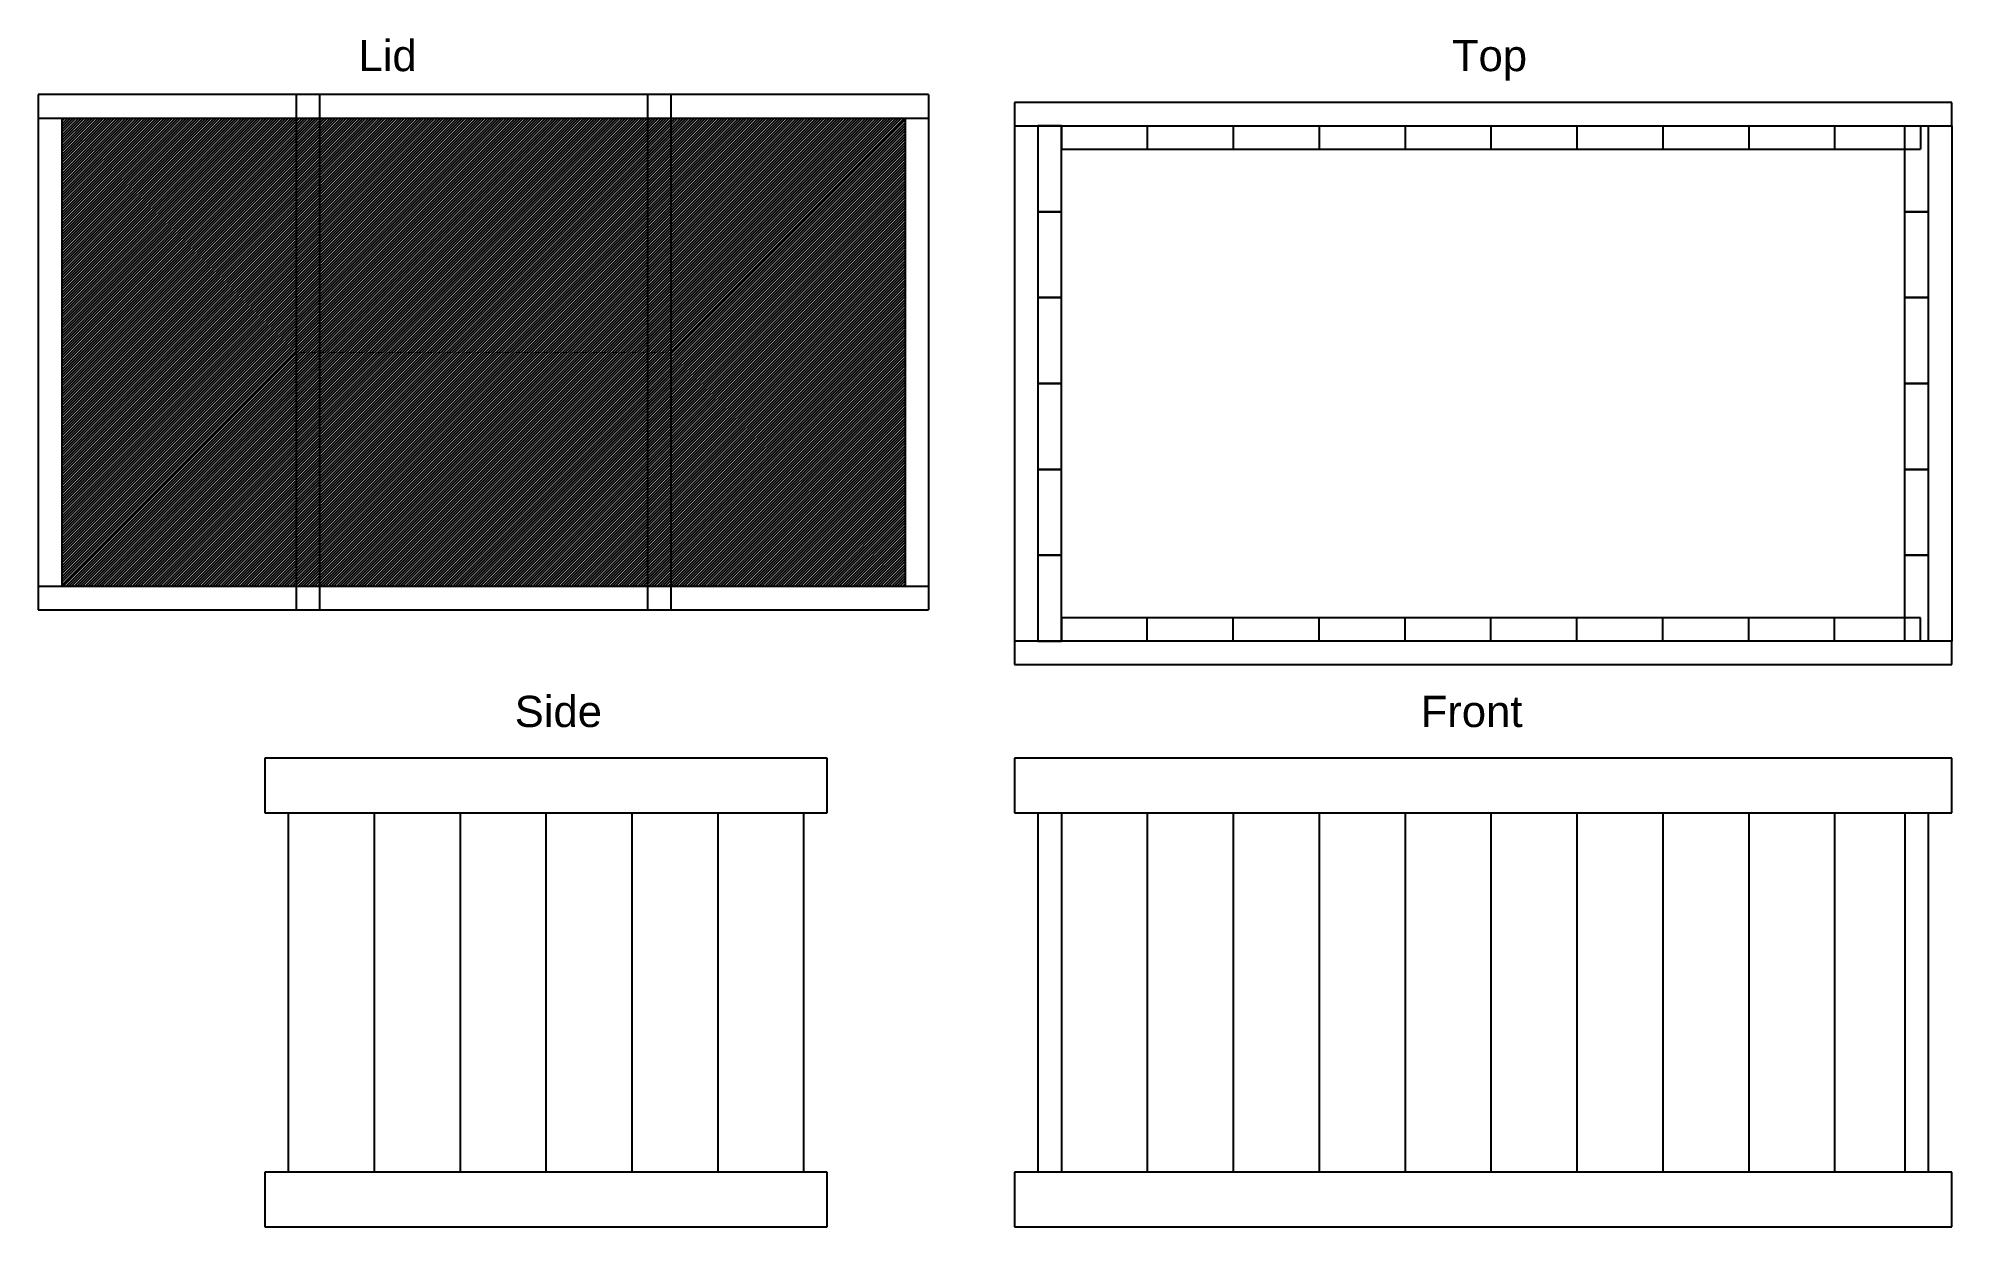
# Model space of a CAD drawing. Header units: inches. Extents: x -15 to 108, y 0 to 76.
import ezdxf

# ---------------------------------------------------------------- set-up
doc = ezdxf.new("R2010")
doc.units = ezdxf.units.IN
doc.layers.get('0').update_dxf_attribs({"linetype": 'CONTINUOUS', "lineweight": 25, "true_color": 0x000000})
doc.styles.add('textstyle0', font='')
doc.styles.add('textstyle1', font='')
doc.styles.add('textstyle2', font='')
doc.styles.add('textstyle3', font='')
doc.styles.get('textstyle0').set_extended_font_data('Arial')
doc.styles.get('textstyle1').set_extended_font_data('Arial')
doc.styles.get('textstyle2').set_extended_font_data('Arial')
doc.styles.get('textstyle3').set_extended_font_data('Arial')

msp = doc.modelspace()

# ---------------------------------------------------------------- hatches: boundary and pattern name
at = {"true_color": 0xe0e0e0}
h = msp.add_hatch(dxfattribs=at)
h.set_pattern_fill('NET', color=254, scale=10, style=0)
h.set_pattern_definition([(45, (0, 0), (-0.08838835, 0.08838835), [])])
h.paths.add_polyline_path([(41, 71), (41, 41), (-13, 41), (-13, 71)])

# ---------------------------------------------------------------- linework, layer by layer
for p, q in [((42.5, 72.5), (-14.5, 72.5)), ((-14.5, 72.5), (-14.5, 39.5)), ((2, 72.5), (2, 39.5)), ((3.5, 72.5), (3.5, 39.5)), ((24.5, 72.5), (24.5, 39.5)), ((26, 72.5), (26, 39.5)), ((42.5, 72.5), (42.5, 39.5)), ((108, 72), (48, 72)), ((48, 72), (48, 70.5)), ((108, 70.5), (108, 72)), ((-14.5, 71), (42.5, 71)), ((-13, 71), (-13, 41)), ((41, 71), (41, 41)), ((48, 70.5), (108, 70.5)), ((48, 70.5), (48, 37.5)), ((49.5, 70.5), (49.5, 37.5)), ((51, 70.5), (49.5, 70.5)), ((49.5, 70.5), (49.5, 65)), ((51, 70.5), (51, 69)), ((51, 65), (51, 70.5)), ((56.5, 70.5), (56.5, 69)), ((62, 70.5), (62, 69)), ((67.5, 70.5), (67.5, 69)), ((73, 70.5), (73, 69)), ((78.5, 70.5), (78.5, 69)), ((84, 70.5), (84, 69)), ((89.5, 70.5), (89.5, 69)), ((95, 70.5), (95, 69)), ((100.5, 70.5), (100.5, 69)), ((105, 69), (105, 70.5)), ((105, 65), (105, 70.5)), ((105, 70.5), (106.5, 70.5)), ((106, 70.5), (106, 69)), ((106.5, 70.5), (106.5, 37.5)), ((106.5, 70.5), (106.5, 37.5)), ((106.5, 70.5), (106.5, 65)), ((108, 70.5), (108, 37.5)), ((51, 69), (56.5, 69)), ((56.5, 69), (62, 69)), ((62, 69), (67.5, 69)), ((67.5, 69), (73, 69)), ((73, 69), (78.5, 69)), ((78.5, 69), (84, 69)), ((84, 69), (89.5, 69)), ((89.5, 69), (95, 69)), ((95, 69), (100.5, 69)), ((100.5, 69), (106, 69)), ((51, 65), (49.5, 65)), ((49.5, 65), (49.5, 59.5)), ((49.5, 65), (51, 65)), ((51, 59.5), (51, 65)), ((105, 59.5), (105, 65)), ((105, 65), (106.5, 65)), ((106.5, 65), (105, 65)), ((106.5, 65), (106.5, 59.5)), ((51, 59.5), (49.5, 59.5)), ((49.5, 59.5), (49.5, 54)), ((49.5, 59.5), (51, 59.5)), ((51, 54), (51, 59.5)), ((105, 54), (105, 59.5)), ((105, 59.5), (106.5, 59.5)), ((106.5, 59.5), (105, 59.5)), ((106.5, 59.5), (106.5, 54)), ((51, 54), (49.5, 54)), ((49.5, 54), (49.5, 48.5)), ((49.5, 54), (51, 54)), ((51, 48.5), (51, 54)), ((105, 48.5), (105, 54)), ((105, 54), (106.5, 54)), ((106.5, 54), (105, 54)), ((106.5, 54), (106.5, 48.5)), ((51, 48.5), (49.5, 48.5)), ((49.5, 48.5), (49.5, 43)), ((49.5, 48.5), (51, 48.5)), ((51, 43), (51, 48.5)), ((105, 43), (105, 48.5)), ((105, 48.5), (106.5, 48.5)), ((106.5, 48.5), (105, 48.5)), ((106.5, 48.5), (106.5, 43)), ((51, 43), (49.5, 43)), ((49.5, 43), (49.5, 37.5)), ((49.5, 43), (51, 43)), ((51, 37.5), (51, 43)), ((105, 37.5), (105, 43)), ((105, 43), (106.5, 43)), ((106.5, 43), (105, 43)), ((106.5, 43), (106.5, 37.5)), ((42.5, 41), (-14.5, 41)), ((-14.5, 39.5), (42.5, 39.5)), ((56.5, 39), (51, 39)), ((51, 39), (51, 37.5)), ((56.5, 37.5), (56.5, 39)), ((62, 39), (56.5, 39)), ((62, 37.5), (62, 39)), ((67.5, 39), (62, 39)), ((67.5, 37.5), (67.5, 39)), ((73, 39), (67.5, 39)), ((73, 37.5), (73, 39)), ((78.5, 39), (73, 39)), ((78.5, 37.5), (78.5, 39)), ((84, 39), (78.5, 39)), ((84, 37.5), (84, 39)), ((89.5, 39), (84, 39)), ((89.5, 37.5), (89.5, 39)), ((95, 39), (89.5, 39)), ((100.5, 39), (95, 39)), ((95, 37.5), (95, 39)), ((106, 39), (100.5, 39)), ((100.5, 37.5), (100.5, 39)), ((105, 37.5), (105, 39)), ((106, 37.5), (106, 39)), ((108, 37.5), (48, 37.5)), ((48, 37.5), (48, 36)), ((49.5, 37.5), (51, 37.5)), ((106.5, 37.5), (105, 37.5)), ((108, 36), (108, 37.5)), ((48, 36), (108, 36)), ((36, 30), (0, 30)), ((36, 30), (0, 30)), ((0, 30), (0, 26.5)), ((36, 26.5), (36, 30)), ((108, 30), (48, 30)), ((48, 30), (48, 26.5)), ((108, 26.5), (108, 30)), ((0, 26.5), (36, 26.5)), ((1.5, 26.5), (1.5, 3.5)), ((7, 26.5), (7, 3.5)), ((12.5, 26.5), (12.5, 3.5)), ((18, 26.5), (18, 3.5)), ((23.5, 26.5), (23.5, 3.5)), ((29, 26.5), (29, 3.5)), ((34.5, 26.5), (34.5, 3.5)), ((48, 26.5), (108, 26.5)), ((49.5, 26.5), (49.5, 3.5)), ((51, 26.5), (51, 3.5)), ((56.5, 26.5), (56.5, 3.5)), ((62, 26.5), (62, 3.5)), ((67.5, 26.5), (67.5, 3.5)), ((73, 26.5), (73, 3.5)), ((78.5, 26.5), (78.5, 3.5)), ((84, 26.5), (84, 3.5)), ((89.5, 26.5), (89.5, 3.5)), ((95, 26.5), (95, 3.5)), ((100.5, 26.5), (100.5, 3.5)), ((105, 26.5), (105, 3.5)), ((106.5, 26.5), (106.5, 3.5)), ((36, 3.5), (0, 3.5)), ((0, 3.5), (0, 0)), ((36, 0), (36, 3.5)), ((108, 3.5), (48, 3.5)), ((48, 3.5), (48, 0)), ((108, 0), (108, 3.5)), ((0, 0), (36, 0)), ((0, 0), (36, 0)), ((48, 0), (108, 0))]:
    msp.add_line(p, q)

# ---------------------------------------------------------------- texts
at = {"char_height": 2, "attachment_point": 1}
for s, insert, style in [('Lid', (6, 76), 'textstyle0'), ('Top', (76, 76), 'textstyle1'), ('Side', (16, 34), 'textstyle3'), ('Front', (74, 34), 'textstyle2')]:
    msp.add_mtext(s, dxfattribs=dict(at, insert=insert, style=style))

doc.saveas('drawing.dxf')
